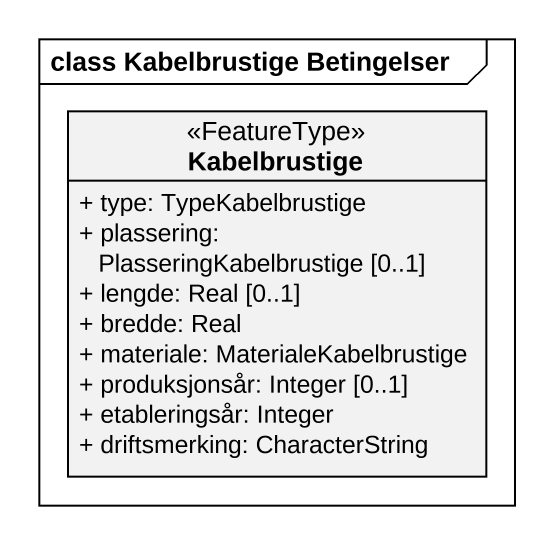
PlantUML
@startuml
mainframe class Kabelbrustige Betingelser
hide circle
hide empty members
skinparam classAttributeIconSize 0
class Kabelbrustige <<FeatureType>> {
  + type: TypeKabelbrustige
  + plassering: PlasseringKabelbrustige [0..1]
  + lengde: Real [0..1]
  + bredde: Real
  + materiale: MaterialeKabelbrustige
  + produksjonsår: Integer [0..1]
  + etableringsår: Integer
  + driftsmerking: CharacterString
}
@enduml
